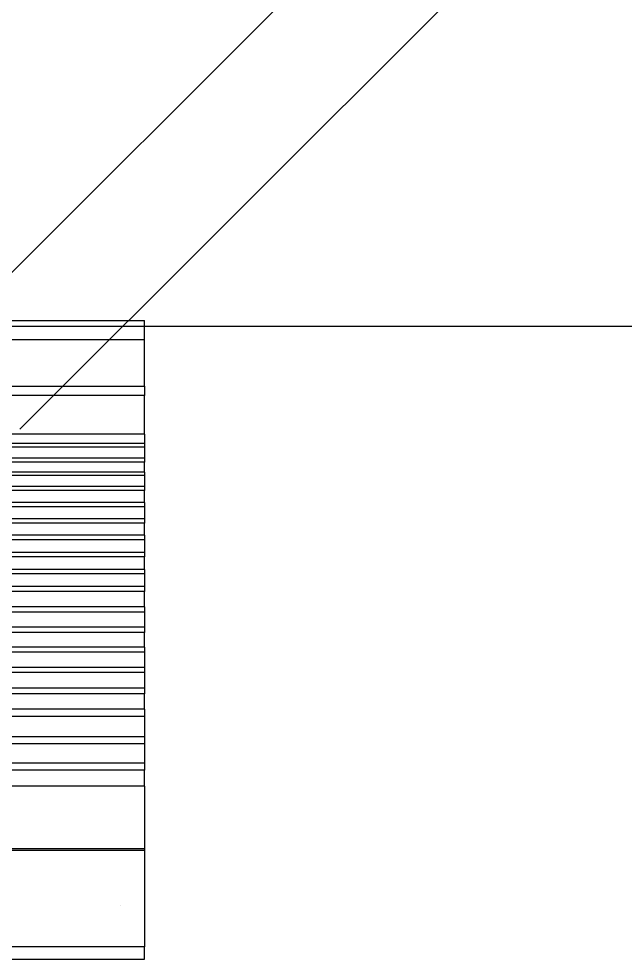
# Model space of a CAD drawing. Header units: inches. Extents: x -106706990 to 300603, y -86718466 to 1728185.
# Drawn here: x 28449.3 to 28724.6, y 24116.9 to 24544.2 of the extents above; entities that cross this region are included whole.
import ezdxf

# ---------------------------------------------------------------- set-up
doc = ezdxf.new("R2010")
doc.units = ezdxf.units.IN
doc.header["$MEASUREMENT"] = 0
for name, color, linetype in [('A-WALL', 1, 'Continuous'), ('A-WLH', 7, 'Continuous'), ('Edges', 7, 'Continuous')]:
    doc.layers.add(name, color=color, linetype=linetype)

# ---------------------------------------------------------------- blocks, each defined once
blk = doc.blocks.new('A$C52B244CD')
at = {"layer": 'A-WLH', "color": 8}
for p, q in [((0, 0), (250, 250)), ((75, 0), (325, 250)), ((250, 0), (500, 250)), ((325, 0), (575, 250))]:
    blk.add_line(p, q, dxfattribs=at)
blk = doc.blocks.new('air con')
at = {"layer": 'Edges'}
for p, q in [((71.402, 41.898), (152.402, 41.898)), ((152.402, 41.095), (152.402, 41.898)), ((71.402, 41.095), (152.402, 41.095)), ((152.402, 39.122), (152.402, 41.095)), ((71.402, 39.122), (152.402, 39.122)), ((152.402, 39.122), (152.402, 38.724)), ((152.402, 38.724), (71.402, 38.724)), ((152.402, 37.092), (152.402, 38.724)), ((152.402, 37.092), (71.402, 37.092)), ((152.402, 37.092), (152.402, 36.701)), ((152.402, 36.701), (71.402, 36.701)), ((152.402, 36.701), (152.402, 36.542)), ((152.402, 36.542), (71.402, 36.542)), ((152.402, 36.542), (152.402, 36.078)), ((152.402, 36.078), (71.402, 36.078)), ((152.402, 35.914), (71.402, 35.914)), ((152.402, 36.078), (152.402, 35.914)), ((152.402, 35.493), (152.402, 35.914)), ((152.402, 35.493), (71.402, 35.493)), ((152.402, 35.493), (152.402, 35.34)), ((152.402, 35.34), (71.402, 35.34)), ((152.402, 35.34), (152.402, 34.877)), ((152.402, 34.877), (71.402, 34.877)), ((152.402, 34.709), (71.402, 34.709)), ((152.402, 34.877), (152.402, 34.709)), ((152.402, 34.207), (152.402, 34.709)), ((152.402, 34.207), (71.402, 34.207)), ((152.402, 34.207), (152.402, 34.022)), ((152.402, 34.022), (71.402, 34.022)), ((152.402, 34.022), (152.402, 33.51)), ((152.402, 33.51), (71.402, 33.51)), ((152.402, 33.51), (152.402, 33.335)), ((152.402, 33.335), (71.402, 33.335)), ((152.402, 32.826), (152.402, 33.335)), ((152.402, 32.826), (71.402, 32.826)), ((152.402, 32.625), (71.402, 32.625)), ((152.402, 32.826), (152.402, 32.625)), ((152.402, 32.625), (152.402, 32.098)), ((152.402, 32.098), (71.402, 32.098)), ((152.402, 31.911), (71.402, 31.911)), ((152.402, 32.098), (152.402, 31.911)), ((152.402, 31.378), (152.402, 31.911)), ((152.402, 31.378), (71.402, 31.378)), ((152.402, 31.189), (71.402, 31.189)), ((152.402, 31.378), (152.402, 31.189)), ((152.402, 31.189), (152.402, 30.654)), ((152.402, 30.654), (71.402, 30.654)), ((152.402, 30.654), (152.402, 30.439)), ((152.402, 30.439), (71.402, 30.439)), ((152.402, 29.791), (152.402, 30.439)), ((152.402, 29.791), (71.402, 29.791)), ((152.402, 29.562), (71.402, 29.562)), ((152.402, 29.791), (152.402, 29.562)), ((152.402, 29.562), (152.402, 28.935)), ((152.402, 28.935), (71.402, 28.935)), ((152.402, 28.714), (71.402, 28.714)), ((152.402, 28.935), (152.402, 28.714)), ((152.402, 28.092), (152.402, 28.714)), ((152.402, 28.092), (71.402, 28.092)), ((152.402, 27.871), (71.402, 27.871)), ((152.402, 28.092), (152.402, 27.871)), ((152.402, 27.871), (152.402, 27.226)), ((152.402, 27.226), (71.402, 27.226)), ((152.402, 27.226), (152.402, 27.024)), ((152.402, 27.024), (71.402, 27.024)), ((152.402, 27.024), (152.402, 26.349)), ((152.402, 26.349), (71.402, 26.349)), ((152.402, 26.349), (152.402, 26.117)), ((152.402, 26.117), (71.402, 26.117)), ((152.402, 25.469), (152.402, 26.117)), ((152.402, 25.469), (71.402, 25.469)), ((152.402, 25.469), (152.402, 25.162)), ((152.402, 25.162), (71.402, 25.162)), ((152.402, 25.162), (152.402, 24.304)), ((152.402, 24.304), (71.402, 24.304)), ((152.402, 24.304), (152.402, 24.002)), ((152.402, 24.002), (71.402, 24.002)), ((152.402, 24.002), (152.402, 23.184)), ((152.402, 23.184), (71.402, 23.184)), ((152.402, 23.184), (152.402, 22.883)), ((152.402, 22.883), (71.402, 22.883)), ((152.402, 22.213), (152.402, 22.883)), ((152.402, 22.213), (71.402, 22.213)), ((152.402, 22.213), (152.402, 19.568)), ((152.402, 19.568), (71.402, 19.568)), ((152.402, 19.493), (71.402, 19.493)), ((152.402, 19.568), (152.402, 19.493)), ((152.402, 19.493), (152.402, 15.42)), ((151.402, 17.184), (151.402, 17.175)), ((152.402, 15.42), (146.468, 15.42)), ((152.402, 14.898), (152.402, 15.42)), ((71.402, 14.898), (152.402, 14.898))]:
    blk.add_line(p, q, dxfattribs=at)

msp = doc.modelspace()

# ---------------------------------------------------------------- linework, layer by layer
at = {"layer": 'A-WALL', "color": 8, "linetype": 'Continuous', "ltscale": 900}
msp.add_line((29788.78, 24404.44), (27388.78, 24404.44), dxfattribs=at)

# ---------------------------------------------------------------- block references
at = {"xscale": 10.74849191040555, "yscale": 10.74849191040555, "zscale": 10.74849191040555}
msp.add_blockref('air con', (26868.27, 23956.8), dxfattribs=at)
at = {"layer": 'A-WLH', "color": 8}
msp.add_blockref('A$C52B244CD', (28124.87, 24357.74), dxfattribs=at)

doc.saveas('drawing.dxf')
